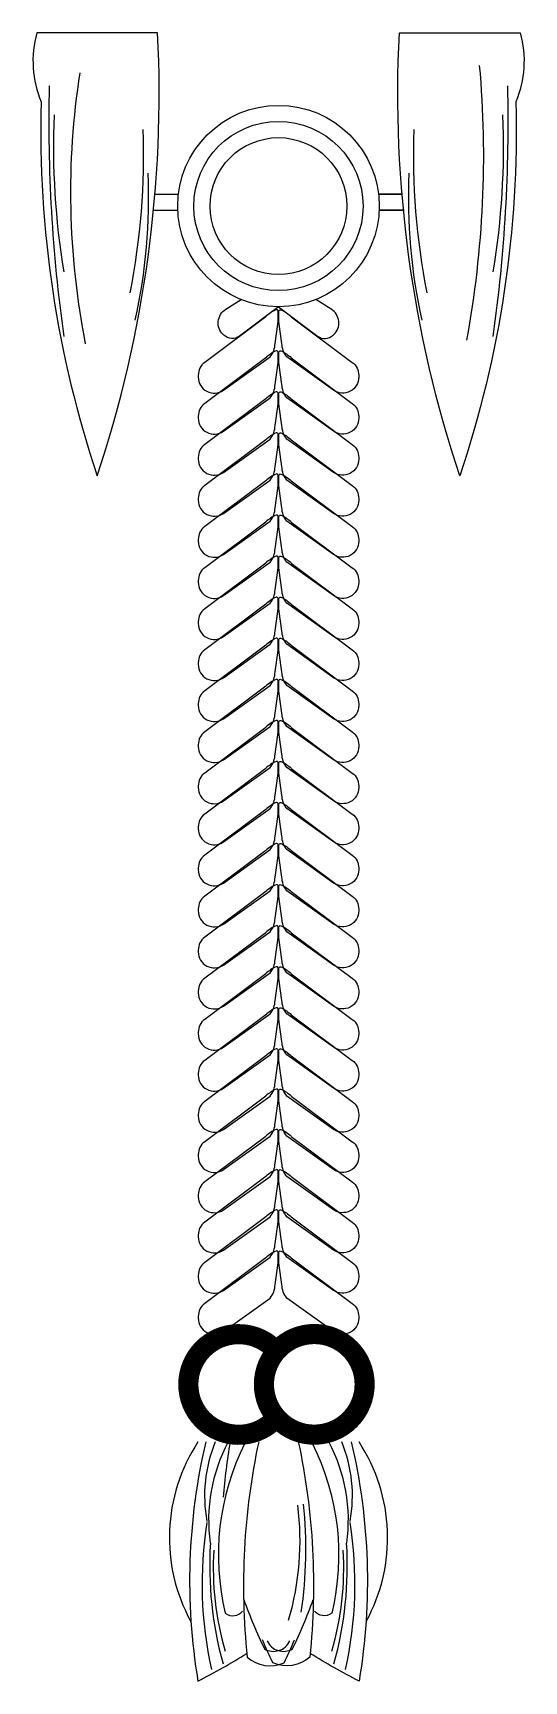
# Model space of a CAD drawing. Extents: x -76722 to -76616, y -36998 to -36642.
import ezdxf

# ---------------------------------------------------------------- set-up
doc = ezdxf.new("R2010")
doc.units = 0
doc.header["$MEASUREMENT"] = 0
for name, color, linetype in [('3', 3, 'CONTINUOUS'), ('4', 4, 'CONTINUOUS'), ('7', 7, 'CONTINUOUS')]:
    doc.layers.add(name, color=color, linetype=linetype)

msp = doc.modelspace()

# ---------------------------------------------------------------- linework, layer by layer
at = {"layer": '3'}
for p, q in [((-76642.56, -36676.72), (-76647.64, -36676.72)), ((-76642.07, -36680.19), (-76647.5, -36680.19))]:
    msp.add_line(p, q, dxfattribs=at)
for points in [[(-76669.21, -36701.05), (-76677.62, -36707.4, -0.365312), (-76680.97, -36707.22), (-76681.13, -36707.08, -0.492129), (-76680.59, -36701.6), (-76677.24, -36699.51)], [(-76669.21, -36701.05), (-76660.79, -36707.4, 0.365312), (-76657.44, -36707.22), (-76657.28, -36707.08, 0.492129), (-76657.82, -36701.6), (-76661.17, -36699.51)], [(-76671.97, -36703.22), (-76685.13, -36713.07, 0.235232), (-76686.51, -36715.85), (-76686.51, -36716.22, 0.60301), (-76681.07, -36719.09), (-76671, -36711.89, 0.17329), (-76669.96, -36708.98), (-76669.34, -36704.83, 0.042466), (-76669.27, -36702, 0.487663), (-76669.73, -36701.72, 0.076639), (-76671.96, -36703.19)], [(-76671.96, -36703.19, 0.004725), (-76671.97, -36703.22)], [(-76666.44, -36703.22), (-76653.28, -36713.07, -0.235232), (-76651.9, -36715.85), (-76651.9, -36716.22, -0.60301), (-76657.34, -36719.09), (-76667.41, -36711.89, -0.17329), (-76668.45, -36708.98), (-76669.07, -36704.83, -0.042466), (-76669.14, -36702, -0.487663), (-76668.68, -36701.72, -0.076639), (-76666.45, -36703.19)], [(-76666.45, -36703.19, -0.004725), (-76666.44, -36703.22)], [(-76671.97, -36712.08), (-76685.13, -36721.94, 0.235232), (-76686.51, -36724.71), (-76686.51, -36725.08, 0.60301), (-76681.07, -36727.95), (-76671, -36720.75, 0.17329), (-76669.96, -36717.84), (-76669.34, -36713.69, 0.042466), (-76669.27, -36710.87, 0.487663), (-76669.73, -36710.58, 0.076639), (-76671.96, -36712.05)], [(-76666.44, -36712.08), (-76653.28, -36721.94, -0.235232), (-76651.9, -36724.71), (-76651.9, -36725.08, -0.60301), (-76657.34, -36727.95), (-76667.41, -36720.75, -0.17329), (-76668.45, -36717.84), (-76669.07, -36713.69, -0.042466), (-76669.14, -36710.87, -0.487663), (-76668.68, -36710.58, -0.076639), (-76666.45, -36712.05)], [(-76671.97, -36720.94), (-76685.13, -36730.8, 0.235232), (-76686.51, -36733.57), (-76686.51, -36733.95, 0.60301), (-76681.07, -36736.81), (-76671, -36729.61, 0.17329), (-76669.96, -36726.71), (-76669.34, -36722.56, 0.042466), (-76669.27, -36719.73, 0.487663), (-76669.73, -36719.45, 0.076639), (-76671.96, -36720.92)], [(-76666.44, -36720.94), (-76653.28, -36730.8, -0.235232), (-76651.9, -36733.57), (-76651.9, -36733.95, -0.60301), (-76657.34, -36736.81), (-76667.41, -36729.61, -0.17329), (-76668.45, -36726.71), (-76669.07, -36722.56, -0.042466), (-76669.14, -36719.73, -0.487663), (-76668.68, -36719.45, -0.076639), (-76666.45, -36720.92)], [(-76671.97, -36729.81), (-76685.13, -36739.66, 0.235232), (-76686.51, -36742.44), (-76686.51, -36742.81, 0.60301), (-76681.07, -36745.68), (-76671, -36738.48, 0.17329), (-76669.96, -36735.57), (-76669.34, -36731.42, 0.042466), (-76669.27, -36728.59, 0.487663), (-76669.73, -36728.31, 0.076639), (-76671.96, -36729.78)], [(-76666.44, -36729.81), (-76653.28, -36739.66, -0.235232), (-76651.9, -36742.44), (-76651.9, -36742.81, -0.60301), (-76657.34, -36745.68), (-76667.41, -36738.48, -0.17329), (-76668.45, -36735.57), (-76669.07, -36731.42, -0.042466), (-76669.14, -36728.59, -0.487663), (-76668.68, -36728.31, -0.076639), (-76666.45, -36729.78)], [(-76671.97, -36738.67), (-76685.13, -36748.53, 0.235232), (-76686.51, -36751.3), (-76686.51, -36751.67, 0.60301), (-76681.07, -36754.54), (-76671, -36747.34, 0.17329), (-76669.96, -36744.44), (-76669.34, -36740.29, 0.042466), (-76669.27, -36737.46, 0.487663), (-76669.73, -36737.18, 0.076639), (-76671.96, -36738.64)], [(-76666.44, -36738.67), (-76653.28, -36748.53, -0.235232), (-76651.9, -36751.3), (-76651.9, -36751.67, -0.60301), (-76657.34, -36754.54), (-76667.41, -36747.34, -0.17329), (-76668.45, -36744.44), (-76669.07, -36740.29, -0.042466), (-76669.14, -36737.46, -0.487663), (-76668.68, -36737.18, -0.076639), (-76666.45, -36738.64)], [(-76671.97, -36747.54), (-76685.13, -36757.39, 0.235232), (-76686.51, -36760.17), (-76686.51, -36760.54, 0.60301), (-76681.07, -36763.41), (-76671, -36756.21, 0.17329), (-76669.96, -36753.3), (-76669.34, -36749.15, 0.042466), (-76669.27, -36746.32, 0.487663), (-76669.73, -36746.04, 0.076639), (-76671.96, -36747.51)], [(-76666.44, -36747.54), (-76653.28, -36757.39, -0.235232), (-76651.9, -36760.17), (-76651.9, -36760.54, -0.60301), (-76657.34, -36763.41), (-76667.41, -36756.21, -0.17329), (-76668.45, -36753.3), (-76669.07, -36749.15, -0.042466), (-76669.14, -36746.32, -0.487663), (-76668.68, -36746.04, -0.076639), (-76666.45, -36747.51)], [(-76671.97, -36756.4), (-76685.13, -36766.26, 0.235232), (-76686.51, -36769.03), (-76686.51, -36769.4, 0.60301), (-76681.07, -36772.27), (-76671, -36765.07, 0.17329), (-76669.96, -36762.17), (-76669.34, -36758.01, 0.042466), (-76669.27, -36755.19, 0.487663), (-76669.73, -36754.9, 0.076639), (-76671.96, -36756.37)], [(-76666.44, -36756.4), (-76653.28, -36766.26, -0.235232), (-76651.9, -36769.03), (-76651.9, -36769.4, -0.60301), (-76657.34, -36772.27), (-76667.41, -36765.07, -0.17329), (-76668.45, -36762.17), (-76669.07, -36758.01, -0.042466), (-76669.14, -36755.19, -0.487663), (-76668.68, -36754.9, -0.076639), (-76666.45, -36756.37)], [(-76671.97, -36765.26), (-76685.13, -36775.12, 0.235232), (-76686.51, -36777.89), (-76686.51, -36778.27, 0.60301), (-76681.07, -36781.14), (-76671, -36773.93, 0.17329), (-76669.96, -36771.03), (-76669.34, -36766.88, 0.042466), (-76669.27, -36764.05, 0.487663), (-76669.73, -36763.77, 0.076639), (-76671.96, -36765.24)], [(-76666.44, -36765.26), (-76653.28, -36775.12, -0.235232), (-76651.9, -36777.89), (-76651.9, -36778.27, -0.60301), (-76657.34, -36781.14), (-76667.41, -36773.93, -0.17329), (-76668.45, -36771.03), (-76669.07, -36766.88, -0.042466), (-76669.14, -36764.05, -0.487663), (-76668.68, -36763.77, -0.076639), (-76666.45, -36765.24)], [(-76671.97, -36774.13), (-76685.13, -36783.98, 0.235232), (-76686.51, -36786.76), (-76686.51, -36787.13, 0.60301), (-76681.07, -36790), (-76671, -36782.8, 0.17329), (-76669.96, -36779.89), (-76669.34, -36775.74, 0.042466), (-76669.27, -36772.91, 0.487663), (-76669.73, -36772.63, 0.076639), (-76671.96, -36774.1)], [(-76666.44, -36774.13), (-76653.28, -36783.98, -0.235232), (-76651.9, -36786.76), (-76651.9, -36787.13, -0.60301), (-76657.34, -36790), (-76667.41, -36782.8, -0.17329), (-76668.45, -36779.89), (-76669.07, -36775.74, -0.042466), (-76669.14, -36772.91, -0.487663), (-76668.68, -36772.63, -0.076639), (-76666.45, -36774.1)], [(-76671.97, -36782.99), (-76685.13, -36792.85, 0.235232), (-76686.51, -36795.62), (-76686.51, -36795.99, 0.60301), (-76681.07, -36798.86), (-76671, -36791.66, 0.17329), (-76669.96, -36788.76), (-76669.34, -36784.61, 0.042466), (-76669.27, -36781.78, 0.487663), (-76669.73, -36781.5, 0.076639), (-76671.96, -36782.96)], [(-76666.44, -36782.99), (-76653.28, -36792.85, -0.235232), (-76651.9, -36795.62), (-76651.9, -36795.99, -0.60301), (-76657.34, -36798.86), (-76667.41, -36791.66, -0.17329), (-76668.45, -36788.76), (-76669.07, -36784.61, -0.042466), (-76669.14, -36781.78, -0.487663), (-76668.68, -36781.5, -0.076639), (-76666.45, -36782.96)], [(-76671.97, -36791.86), (-76685.13, -36801.71, 0.235232), (-76686.51, -36804.49), (-76686.51, -36804.86, 0.60301), (-76681.07, -36807.73), (-76671, -36800.53, 0.17329), (-76669.96, -36797.62), (-76669.34, -36793.47, 0.042466), (-76669.27, -36790.64, 0.487663), (-76669.73, -36790.36, 0.076639), (-76671.96, -36791.83)], [(-76666.44, -36791.86), (-76653.28, -36801.71, -0.235232), (-76651.9, -36804.49), (-76651.9, -36804.86, -0.60301), (-76657.34, -36807.73), (-76667.41, -36800.53, -0.17329), (-76668.45, -36797.62), (-76669.07, -36793.47, -0.042466), (-76669.14, -36790.64, -0.487663), (-76668.68, -36790.36, -0.076639), (-76666.45, -36791.83)], [(-76671.97, -36800.72), (-76685.13, -36810.58, 0.235232), (-76686.51, -36813.35), (-76686.51, -36813.72, 0.60301), (-76681.07, -36816.59), (-76671, -36809.39, 0.17329), (-76669.96, -36806.49), (-76669.34, -36802.33, 0.042466), (-76669.27, -36799.51, 0.487663), (-76669.73, -36799.22, 0.076639), (-76671.96, -36800.69)], [(-76666.44, -36800.72), (-76653.28, -36810.58, -0.235232), (-76651.9, -36813.35), (-76651.9, -36813.72, -0.60301), (-76657.34, -36816.59), (-76667.41, -36809.39, -0.17329), (-76668.45, -36806.49), (-76669.07, -36802.33, -0.042466), (-76669.14, -36799.51, -0.487663), (-76668.68, -36799.22, -0.076639), (-76666.45, -36800.69)], [(-76671.97, -36809.58), (-76685.13, -36819.44, 0.235232), (-76686.51, -36822.21), (-76686.51, -36822.59, 0.60301), (-76681.07, -36825.46), (-76671, -36818.25, 0.17329), (-76669.96, -36815.35), (-76669.34, -36811.2, 0.042466), (-76669.27, -36808.37, 0.487663), (-76669.73, -36808.09, 0.076639), (-76671.96, -36809.56)], [(-76666.44, -36809.58), (-76653.28, -36819.44, -0.235232), (-76651.9, -36822.21), (-76651.9, -36822.59, -0.60301), (-76657.34, -36825.46), (-76667.41, -36818.25, -0.17329), (-76668.45, -36815.35), (-76669.07, -36811.2, -0.042466), (-76669.14, -36808.37, -0.487663), (-76668.68, -36808.09, -0.076639), (-76666.45, -36809.56)], [(-76671.97, -36818.45), (-76685.13, -36828.3, 0.235232), (-76686.51, -36831.08), (-76686.51, -36831.45, 0.60301), (-76681.07, -36834.32), (-76671, -36827.12, 0.17329), (-76669.96, -36824.21), (-76669.34, -36820.06, 0.042466), (-76669.27, -36817.23, 0.487663), (-76669.73, -36816.95, 0.076639), (-76671.96, -36818.42)], [(-76666.44, -36818.45), (-76653.28, -36828.3, -0.235232), (-76651.9, -36831.08), (-76651.9, -36831.45, -0.60301), (-76657.34, -36834.32), (-76667.41, -36827.12, -0.17329), (-76668.45, -36824.21), (-76669.07, -36820.06, -0.042466), (-76669.14, -36817.23, -0.487663), (-76668.68, -36816.95, -0.076639), (-76666.45, -36818.42)], [(-76671.97, -36827.31), (-76685.13, -36837.17, 0.235232), (-76686.51, -36839.94), (-76686.51, -36840.31, 0.60301), (-76681.07, -36843.18), (-76671, -36835.98, 0.17329), (-76669.96, -36833.08), (-76669.34, -36828.93, 0.042466), (-76669.27, -36826.1, 0.487663), (-76669.73, -36825.82, 0.076639), (-76671.96, -36827.28)], [(-76666.44, -36827.31), (-76653.28, -36837.17, -0.235232), (-76651.9, -36839.94), (-76651.9, -36840.31, -0.60301), (-76657.34, -36843.18), (-76667.41, -36835.98, -0.17329), (-76668.45, -36833.08), (-76669.07, -36828.93, -0.042466), (-76669.14, -36826.1, -0.487663), (-76668.68, -36825.82, -0.076639), (-76666.45, -36827.28)], [(-76671.97, -36836.18), (-76685.13, -36846.03, 0.235232), (-76686.51, -36848.81), (-76686.51, -36849.18, 0.60301), (-76681.07, -36852.05), (-76671, -36844.85, 0.17329), (-76669.96, -36841.94), (-76669.34, -36837.79, 0.042466), (-76669.27, -36834.96, 0.487663), (-76669.73, -36834.68, 0.076639), (-76671.96, -36836.15)], [(-76666.44, -36836.18), (-76653.28, -36846.03, -0.235232), (-76651.9, -36848.81), (-76651.9, -36849.18, -0.60301), (-76657.34, -36852.05), (-76667.41, -36844.85, -0.17329), (-76668.45, -36841.94), (-76669.07, -36837.79, -0.042466), (-76669.14, -36834.96, -0.487663), (-76668.68, -36834.68, -0.076639), (-76666.45, -36836.15)], [(-76671.97, -36845.04), (-76685.13, -36854.9, 0.235232), (-76686.51, -36857.67), (-76686.51, -36858.04, 0.60301), (-76681.07, -36860.91), (-76671, -36853.71, 0.17329), (-76669.96, -36850.81), (-76669.34, -36846.65, 0.042466), (-76669.27, -36843.83, 0.487663), (-76669.73, -36843.54, 0.076639), (-76671.96, -36845.01)], [(-76666.44, -36845.04), (-76653.28, -36854.9, -0.235232), (-76651.9, -36857.67), (-76651.9, -36858.04, -0.60301), (-76657.34, -36860.91), (-76667.41, -36853.71, -0.17329), (-76668.45, -36850.81), (-76669.07, -36846.65, -0.042466), (-76669.14, -36843.83, -0.487663), (-76668.68, -36843.54, -0.076639), (-76666.45, -36845.01)], [(-76671.97, -36853.9), (-76685.13, -36863.76, 0.235232), (-76686.51, -36866.53), (-76686.51, -36866.91, 0.60301), (-76681.07, -36869.78), (-76671, -36862.57, 0.17329), (-76669.96, -36859.67), (-76669.34, -36855.52, 0.042466), (-76669.27, -36852.69, 0.487663), (-76669.73, -36852.41, 0.076639), (-76671.96, -36853.88)], [(-76666.44, -36853.9), (-76653.28, -36863.76, -0.235232), (-76651.9, -36866.53), (-76651.9, -36866.91, -0.60301), (-76657.34, -36869.78), (-76667.41, -36862.57, -0.17329), (-76668.45, -36859.67), (-76669.07, -36855.52, -0.042466), (-76669.14, -36852.69, -0.487663), (-76668.68, -36852.41, -0.076639), (-76666.45, -36853.88)], [(-76671.97, -36862.77), (-76685.13, -36872.62, 0.235232), (-76686.51, -36875.4), (-76686.51, -36875.77, 0.60301), (-76681.07, -36878.64), (-76671, -36871.44, 0.17329), (-76669.96, -36868.53), (-76669.34, -36864.38, 0.042466), (-76669.27, -36861.55, 0.487663), (-76669.73, -36861.27, 0.076639), (-76671.96, -36862.74)], [(-76666.44, -36862.77), (-76653.28, -36872.62, -0.235232), (-76651.9, -36875.4), (-76651.9, -36875.77, -0.60301), (-76657.34, -36878.64), (-76667.41, -36871.44, -0.17329), (-76668.45, -36868.53), (-76669.07, -36864.38, -0.042466), (-76669.14, -36861.55, -0.487663), (-76668.68, -36861.27, -0.076639), (-76666.45, -36862.74)], [(-76671.97, -36871.46), (-76685.13, -36881.31, 0.235232), (-76686.51, -36884.09), (-76686.51, -36884.46, 0.60301), (-76681.07, -36887.33), (-76671, -36880.13, 0.17329), (-76669.96, -36877.22), (-76669.34, -36873.07, 0.042466), (-76669.27, -36870.24, 0.487663), (-76669.73, -36869.96, 0.076639), (-76671.96, -36871.43)], [(-76666.44, -36871.46), (-76653.28, -36881.31, -0.235232), (-76651.9, -36884.09), (-76651.9, -36884.46, -0.60301), (-76657.34, -36887.33), (-76667.41, -36880.13, -0.17329), (-76668.45, -36877.22), (-76669.07, -36873.07, -0.042466), (-76669.14, -36870.24, -0.487663), (-76668.68, -36869.96, -0.076639), (-76666.45, -36871.43)], [(-76671.97, -36880.15), (-76685.13, -36890, 0.235232), (-76686.51, -36892.78), (-76686.51, -36893.15, 0.60301), (-76681.07, -36896.02), (-76671, -36888.82, 0.17329), (-76669.96, -36885.91), (-76669.34, -36881.76, 0.042466), (-76669.27, -36878.94, 0.487663), (-76669.73, -36878.65, 0.076639), (-76671.96, -36880.12)], [(-76666.44, -36880.15), (-76653.28, -36890, -0.235232), (-76651.9, -36892.78), (-76651.9, -36893.15, -0.60301), (-76657.34, -36896.02), (-76667.41, -36888.82, -0.17329), (-76668.45, -36885.91), (-76669.07, -36881.76, -0.042466), (-76669.14, -36878.94, -0.487663), (-76668.68, -36878.65, -0.076639), (-76666.45, -36880.12)], [(-76671.97, -36888.84), (-76685.13, -36898.69, 0.235232), (-76686.51, -36901.47), (-76686.51, -36901.84, 0.60301), (-76681.07, -36904.71), (-76671, -36897.51, 0.17329), (-76669.96, -36894.6), (-76669.34, -36890.45, 0.042466), (-76669.27, -36887.63, 0.487663), (-76669.73, -36887.34, 0.076639), (-76671.96, -36888.81)], [(-76666.44, -36888.84), (-76653.28, -36898.69, -0.235232), (-76651.9, -36901.47), (-76651.9, -36901.84, -0.60301), (-76657.34, -36904.71), (-76667.41, -36897.51, -0.17329), (-76668.45, -36894.6), (-76669.07, -36890.45, -0.042466), (-76669.14, -36887.63, -0.487663), (-76668.68, -36887.34, -0.076639), (-76666.45, -36888.81)], [(-76671.97, -36897.53), (-76685.13, -36907.39, 0.235232), (-76686.51, -36910.16), (-76686.51, -36910.53, 0.60301), (-76681.07, -36913.4), (-76671, -36906.2, 0.17329), (-76669.96, -36903.29), (-76669.34, -36899.14, 0.042466), (-76669.27, -36896.32, 0.487663), (-76669.73, -36896.03, 0.076639), (-76671.96, -36897.5)], [(-76666.44, -36897.53), (-76653.28, -36907.39, -0.235232), (-76651.9, -36910.16), (-76651.9, -36910.53, -0.60301), (-76657.34, -36913.4), (-76667.41, -36906.2, -0.17329), (-76668.45, -36903.29), (-76669.07, -36899.14, -0.042466), (-76669.14, -36896.32, -0.487663), (-76668.68, -36896.03, -0.076639), (-76666.45, -36897.5)], [(-76671.97, -36906.39), (-76685.13, -36916.25, 0.235232), (-76686.51, -36919.02), (-76686.51, -36919.39, 0.60301), (-76681.07, -36922.26), (-76671, -36915.06, 0.17329), (-76669.96, -36912.16), (-76669.34, -36908.01, 0.042466), (-76669.27, -36905.18, 0.487663), (-76669.73, -36904.9, 0.076639), (-76671.96, -36906.37)], [(-76666.44, -36906.39), (-76653.28, -36916.25, -0.235232), (-76651.9, -36919.02), (-76651.9, -36919.39, -0.60301), (-76657.34, -36922.26), (-76667.41, -36915.06, -0.17329), (-76668.45, -36912.16), (-76669.07, -36908.01, -0.042466), (-76669.14, -36905.18, -0.487663), (-76668.68, -36904.9, -0.076639), (-76666.45, -36906.37)]]:
    msp.add_lwpolyline(points, format="xyb", dxfattribs=at)
at = {"layer": '3', "const_width": 4.35}
for points in [[(-76669.65, -36926.52, 0.690782), (-76688.66, -36933.71, 1)], [(-76688.66, -36933.71, 0.692032), (-76669.63, -36940.87, 1)]]:
    msp.add_lwpolyline(points, format="xyb", dxfattribs=at)
msp.add_lwpolyline([(-76672.35, -36933.68, 1), (-76650.62, -36933.68, 1)], format="xyb", close=True, dxfattribs=at)
at = {"layer": '3'}
for centre, radius, start, end in [((-76545.76, -36676.43), 168.31, 171.1487, 191.1754), ((-76844.54, -36668.46), 219.6, 349.557, 5.0958), ((-76386.48, -36661.2), 332.28, 178.6448, 188.0058), ((-76951.93, -36661.2), 332.28, 351.9942, 1.3552), ((-76552.93, -36666.44), 164.83, 177.6319, 189.4519), ((-76785.48, -36666.44), 164.83, 350.5481, 2.3681), ((-76854.55, -36668.14), 156.25, 348.9663, 1.9701), ((-76483.86, -36668.14), 156.25, 178.0299, 191.0337), ((-76815.87, -36677.79), 118.65, 347.2457, 2.6995), ((-76522.54, -36677.79), 118.65, 177.3005, 192.7543), ((-76654.48, -36957.74), 30.67, 157.7137, 190.3558), ((-76648.96, -36962.88), 35.32, 151.6559, 188.2869), ((-76514.74, -36973.19), 167.12, 170.6752, 174.7998), ((-76689.45, -36962.88), 35.32, 351.7131, 28.3441), ((-76683.93, -36957.74), 30.67, 349.6442, 22.2863), ((-76725.79, -36967.41), 61.23, 343.694, 7.1521), ((-76757.51, -36969.21), 94.21, 351.6674, 5.8933), ((-76601.16, -36976.79), 84.54, 170.9579, 192.6242), ((-76737.25, -36976.79), 84.54, 347.3758, 9.0421), ((-76604.42, -36972.81), 79.63, 176.516, 195.4531), ((-76733.99, -36972.81), 79.63, 344.5469, 3.484), ((-76619.89, -36973.33), 63.39, 176.5032, 196.4715), ((-76718.52, -36973.33), 63.39, 343.5285, 3.4968), ((-76567.61, -36940.71), 116, 199.8695, 205.5864), ((-76770.8, -36940.71), 116, 334.4136, 340.1305), ((-76670.29, -36987.45), 3.87, 239.8741, 335.4041), ((-76668.12, -36987.45), 3.87, 204.5959, 300.1259)]:
    msp.add_arc(centre, radius, start, end, dxfattribs=at)
at = {"layer": '4'}
for points in [[(-76721.35, -36641.95, 0.167356), (-76720.41, -36656.84, 0.087611), (-76708.31, -36737.55, 0.092962), (-76695.28, -36641.95)], [(-76617.06, -36641.95, -0.167356), (-76618, -36656.84, -0.087611), (-76630.1, -36737.55, -0.092962), (-76643.13, -36641.95)]]:
    msp.add_lwpolyline(points, format="xyb", close=True, dxfattribs=at)
at = {"layer": '7'}
for p, q in [((-76696.34, -36680.19), (-76690.91, -36680.19)), ((-76695.85, -36676.72), (-76690.77, -36676.72)), ((-76647.64, -36676.72), (-76642.56, -36676.72)), ((-76647.5, -36680.19), (-76642.24, -36680.19))]:
    msp.add_line(p, q, dxfattribs=at)
for points in [[(-76684.9, -36946.11, 0.099169), (-76686.59, -36997.73, 0.021677), (-76676.04, -36991.78)], [(-76676.46, -36946.38, 0.177589), (-76680.68, -36983.11, 0.399733), (-76676.95, -36982.61, 0.399733)], [(-76673.48, -36946.11, 0.078825), (-76675.96, -36992.54, 0.30142), (-76668.01, -36993.78, 0.034457), (-76665.78, -36988.82)], [(-76664.93, -36946.11, -0.078825), (-76662.45, -36992.54, -0.30142), (-76670.4, -36993.78, -0.034457), (-76672.63, -36988.82)], [(-76653.51, -36946.11, -0.099169), (-76651.82, -36997.73, -0.021677), (-76662.37, -36991.78)], [(-76661.95, -36946.38, -0.177589), (-76657.73, -36983.11, -0.399733), (-76661.46, -36982.61, -0.399733)]]:
    msp.add_lwpolyline(points, format="xyb", dxfattribs=at)
for radius in [21.73, 18.25, 14.77]:
    msp.add_circle((-76669.21, -36679.32), radius, dxfattribs=at)
for centre, start, end in [((-76655.08, -36966.76), 146.7532, 208.6897), ((-76683.33, -36966.76), 331.3103, 33.2468)]:
    msp.add_arc(centre, 37.67, start, end, dxfattribs=at)

doc.saveas('drawing.dxf')
